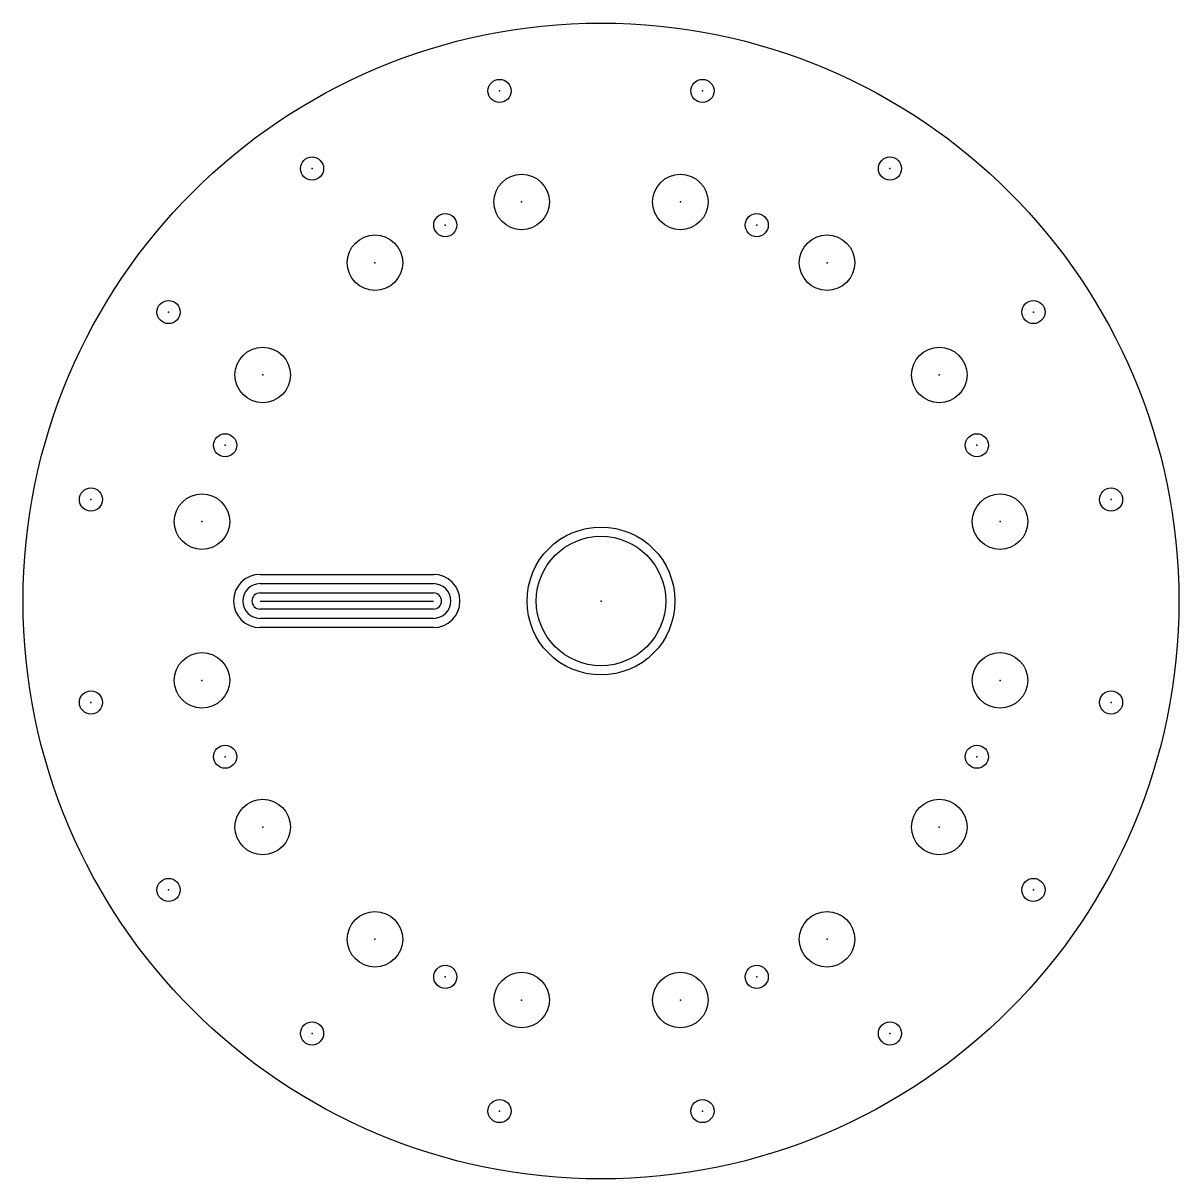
# Model space of a CAD drawing. Header units: millimetres. Extents: x -39 to 211, y -142 to 108.
import ezdxf

# ---------------------------------------------------------------- set-up
doc = ezdxf.new("R2010")
doc.units = ezdxf.units.MM
doc.layers.add('default', color=7, linetype='CONTINUOUS')

msp = doc.modelspace()

# ---------------------------------------------------------------- linework, layer by layer
at = {"layer": 'default', "color": 0, "linetype": 'CONTINUOUS'}
for p, q in [((12.559105, -11.417948), (50.059105, -11.417948)), ((12.559105, -15.417948), (50.059105, -15.417948)), ((50.059105, -18.917948), (12.559105, -18.917948)), ((50.059105, -22.917948), (12.559105, -22.917948))]:
    msp.add_line(p, q, dxfattribs=at)
at = {"layer": 'default', "color": 6, "linetype": 'CONTINUOUS'}
for p, q in [((12.559105, -13.417948), (50.059105, -13.417948)), ((50.059105, -20.917948), (12.559105, -20.917948))]:
    msp.add_line(p, q, dxfattribs=at)
at = {"layer": 'default', "color": 2, "linetype": 'CONTINUOUS'}
msp.add_line((12.559105, -17.167948), (50.059105, -17.167948), dxfattribs=at)
at = {"layer": 'default', "color": 0, "linetype": 'CONTINUOUS'}
for centre, radius in [((86.309105, -17.167948), 125), ((64.361444, 93.170396), 2.5), ((108.256766, 93.170396), 2.5), ((23.807454, 76.372383), 2.5), ((148.810756, 76.372383), 2.5), ((69.141157, 69.141157), 6), ((103.477053, 69.141157), 6), ((52.632963, 64.133451), 2.5), ((119.985247, 64.133451), 2.5), ((37.418924, 56.001378), 6), ((135.199286, 56.001378), 6), ((-7.231226, 45.333703), 2.5), ((179.849436, 45.333703), 2.5), ((13.139779, 31.722233), 6), ((159.478431, 31.722233), 6), ((5.007706, 16.508194), 2.5), ((167.610504, 16.508194), 2.5), ((-24.029239, 4.779713), 2.5), ((0, 0), 6), ((172.61821, 0), 6), ((196.647449, 4.779713), 2.5), ((86.309105, -17.167948), 16), ((0, -34.335896), 6), ((172.61821, -34.335896), 6), ((-24.029239, -39.115609), 2.5), ((196.647449, -39.115609), 2.5), ((5.007706, -50.84409), 2.5), ((167.610504, -50.84409), 2.5), ((13.139779, -66.058129), 6), ((159.478431, -66.058129), 6), ((-7.231226, -79.669599), 2.5), ((179.849436, -79.669599), 2.5), ((37.418924, -90.337274), 6), ((135.199286, -90.337274), 6), ((52.632963, -98.469347), 2.5), ((69.141157, -103.477053), 6), ((103.477053, -103.477053), 6), ((119.985247, -98.469347), 2.5), ((23.807454, -110.708279), 2.5), ((148.810756, -110.708279), 2.5), ((64.361444, -127.506292), 2.5), ((108.256766, -127.506292), 2.5)]:
    msp.add_circle(centre, radius, dxfattribs=at)
at = {"layer": 'default', "color": 2, "linetype": 'CONTINUOUS'}
msp.add_circle((86.309105, -17.167948), 14, dxfattribs=at)
at = {"layer": 'default', "color": 0, "linetype": 'CONTINUOUS'}
for centre, radius, start, end in [((12.559105, -17.167948), 5.75, 90, 270), ((50.059105, -17.167948), 5.75, 270, 90), ((12.559105, -17.167948), 1.75, 90, 270), ((50.059105, -17.167948), 1.75, 270, 90)]:
    msp.add_arc(centre, radius, start, end, dxfattribs=at)
at = {"layer": 'default', "color": 6, "linetype": 'CONTINUOUS'}
for centre, start, end in [((12.559105, -17.167948), 90, 270), ((50.059105, -17.167948), 270, 90)]:
    msp.add_arc(centre, 3.75, start, end, dxfattribs=at)
at = {"layer": 'default', "color": 9, "linetype": 'CONTINUOUS'}
for p in [(64.361444, 93.170396), (108.256766, 93.170396), (23.807454, 76.372383), (148.810756, 76.372383), (69.141157, 69.141157), (52.632963, 64.133451), (119.985247, 64.133451), (37.418924, 56.001378), (-7.231226, 45.333703), (179.849436, 45.333703), (13.139779, 31.722233), (5.007706, 16.508194), (167.610504, 16.508194), (-24.029239, 4.779713), (196.647449, 4.779713), (0, 0), (172.61821, -34.335896), (-24.029239, -39.115609), (196.647449, -39.115609), (5.007706, -50.84409), (167.610504, -50.84409), (159.478431, -66.058129), (-7.231226, -79.669599), (179.849436, -79.669599), (135.199286, -90.337274), (52.632963, -98.469347), (119.985247, -98.469347), (103.477053, -103.477053), (23.807454, -110.708279), (148.810756, -110.708279), (64.361444, -127.506292), (108.256766, -127.506292)]:
    msp.add_point(p, dxfattribs=at)
at = {"layer": 'default', "color": 10, "linetype": 'CONTINUOUS'}
for p in [(103.477053, 69.141157), (135.199286, 56.001378), (159.478431, 31.722233), (172.61821, 0), (86.309105, -17.167948), (0, -34.335896), (13.139779, -66.058129), (37.418924, -90.337274), (69.141157, -103.477053)]:
    msp.add_point(p, dxfattribs=at)

doc.saveas('drawing.dxf')
